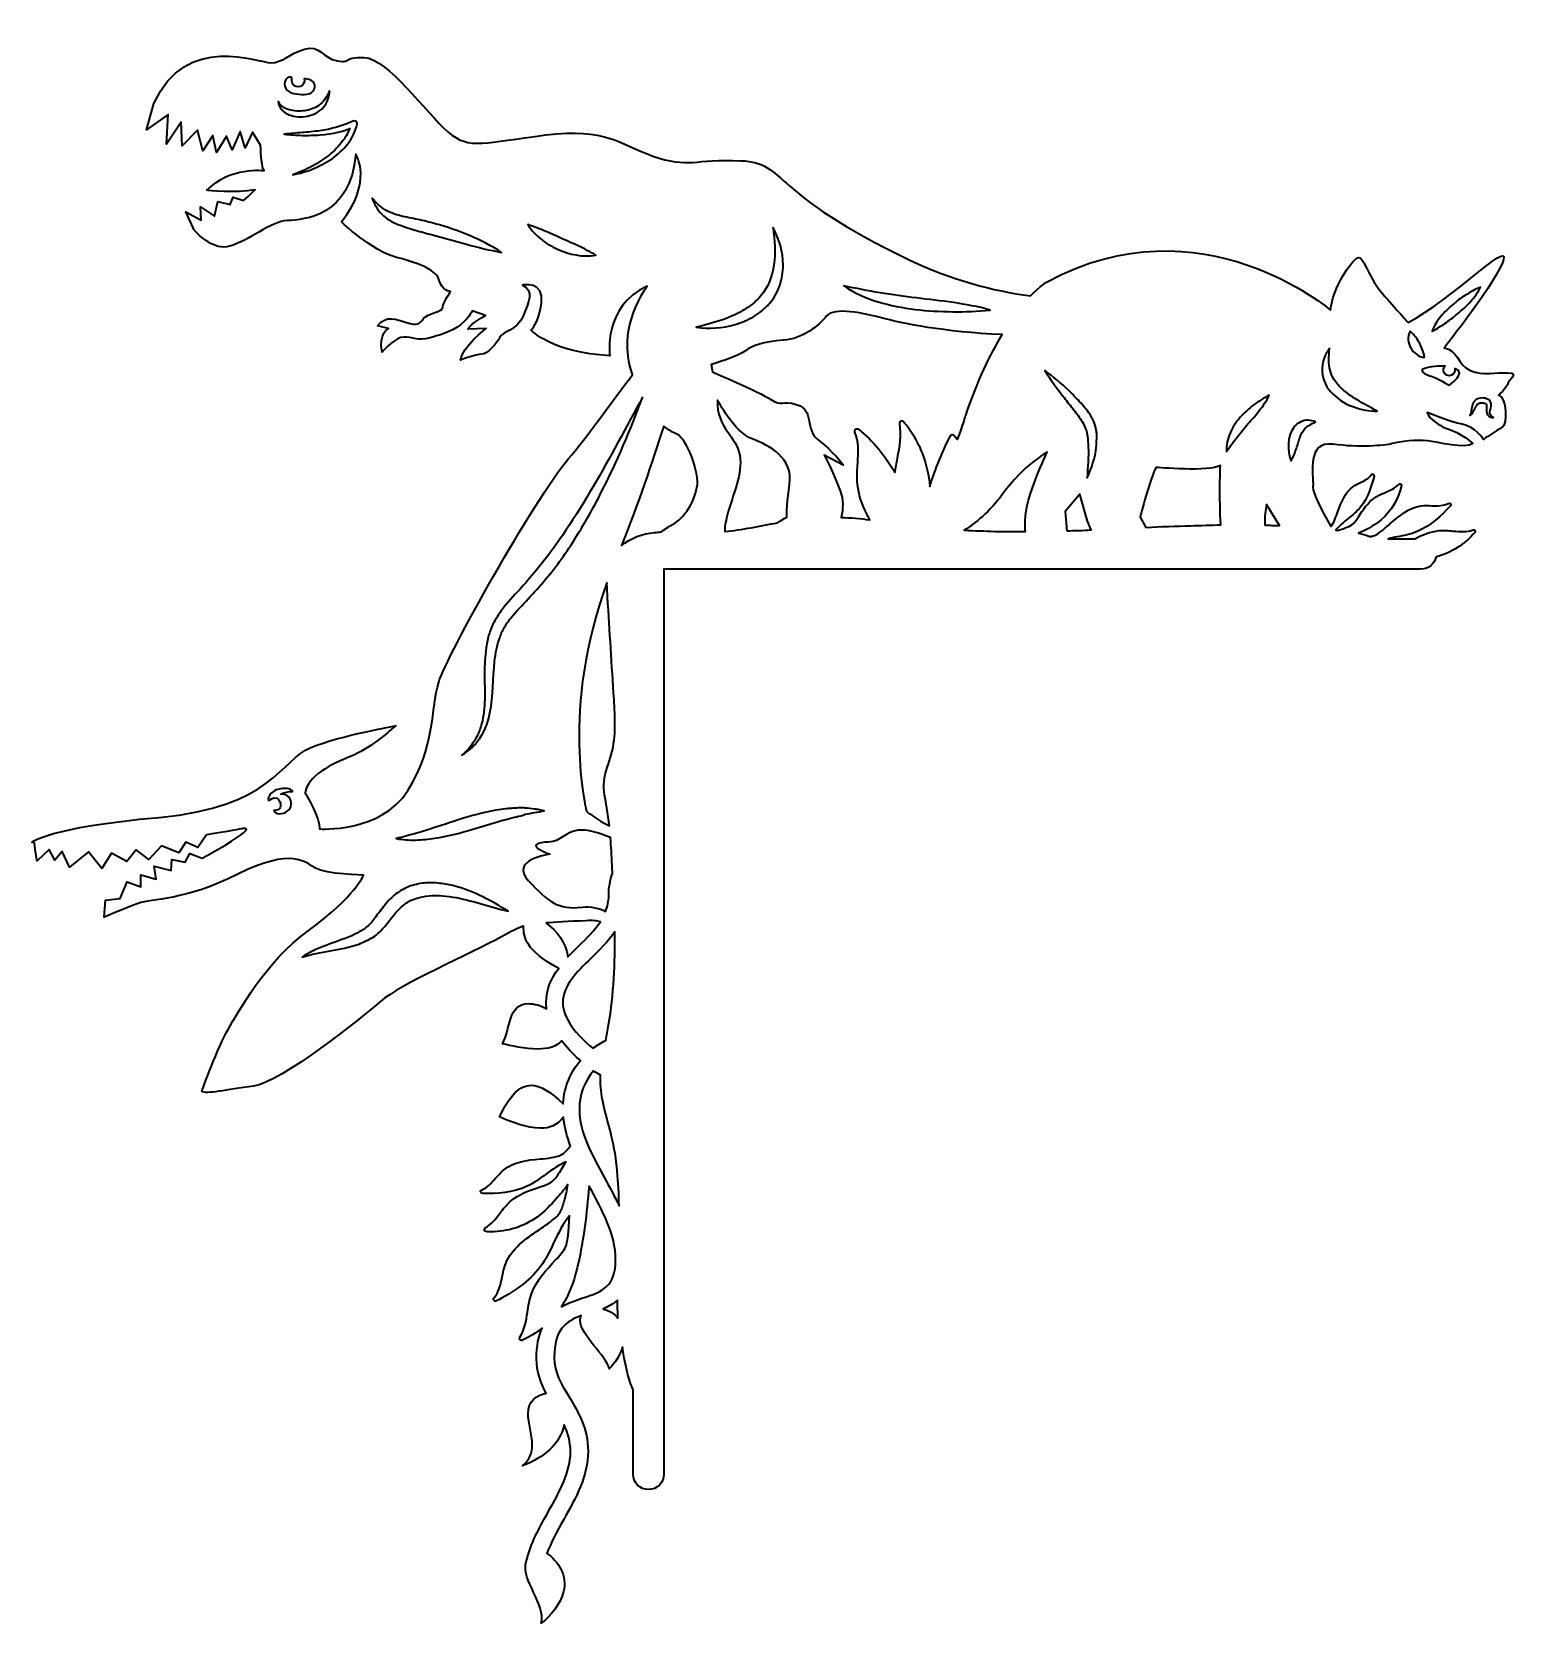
# Model space of a CAD drawing. Header units: millimetres. Extents: x 51 to 310, y 49 to 326.
import ezdxf

# ---------------------------------------------------------------- set-up
doc = ezdxf.new("R2010")
doc.units = ezdxf.units.MM
doc.header["$MEASUREMENT"] = 0
doc.layers.add('Layer 1', color=7, linetype='Continuous', lineweight=0)

msp = doc.modelspace()

# ---------------------------------------------------------------- linework, layer by layer
at = {"layer": 'Layer 1', "color": 18, "lineweight": 35, "true_color": 0x000000}
for points, knots in [([(307.41, 266.21), (305.29, 266.31), (303.14, 265.57), (300.88, 266.59), (298.63, 267.65), (298.66, 270.19), (296.33, 270.51), (296.33, 270.51), (305.86, 282.61), (306.67, 285.89), (307.48, 289.17), (297.85, 279.01), (290.05, 274.95), (290.05, 274.95), (287.34, 277.92), (285.22, 280.46), (283.1, 283), (282.29, 286.7), (281.27, 286.21), (280.21, 285.71), (276.9, 281.09), (276.58, 277.07), (276.58, 277.07), (254.04, 296.55), (227.22, 282.01), (227.22, 282.01), (226.1, 281.38), (224.33, 279.58), (217.8, 280.46), (210.68, 282.33), (203.34, 285.82), (178.75, 297.46), (182.07, 302.75), (173.95, 303.11), (165.84, 303.46), (164.82, 301.73), (158.64, 303.92), (152.47, 306.11), (150.64, 308.86), (139.98, 307.59), (129.36, 306.32), (126.72, 304.84), (122.94, 308.15), (119.17, 311.47), (112.43, 320.96), (108.41, 321.06), (104.39, 321.17), (106.36, 320.04), (103.72, 320.5), (101.07, 320.96), (100.75, 323.36), (98, 322.54), (95.25, 321.73), (94.23, 320.15), (92.15, 320.15), (90.1, 320.15), (77.4, 325.54), (71.79, 313.06), (71.79, 313.06), (70.48, 308.47), (70.48, 308.47), (70.48, 308.47), (74.26, 311.15), (74.26, 311.15), (74.26, 311.15), (73.98, 305.96), (73.98, 305.96), (73.98, 305.96), (76.55, 309.84), (76.55, 309.84), (76.55, 309.84), (76.73, 305.72), (76.73, 305.72), (76.73, 305.72), (79.41, 308.4), (79.41, 308.4), (79.41, 308.4), (80.33, 304.8), (80.33, 304.8), (80.33, 304.8), (82.06, 307.48), (82.06, 307.48), (82.06, 307.48), (82.69, 304.52), (82.69, 304.52), (82.69, 304.52), (84.45, 307.41), (84.45, 307.41), (84.45, 307.41), (85.41, 305.01), (85.41, 305.01), (85.41, 305.01), (86.82, 308.22), (86.82, 308.22), (86.82, 308.22), (87.67, 305.33), (87.67, 305.33), (87.67, 305.33), (88.94, 308.08), (88.94, 308.08), (88.94, 308.08), (90.35, 305.82), (90.35, 305.82), (90.42, 304.02), (90.56, 301.94), (90.98, 301.38), (90.98, 301.38), (85.02, 302.19), (81.03, 297.96), (81.03, 297.96), (86.08, 297.39), (89.39, 298.06), (89.39, 298.06), (88.62, 297.22), (87.38, 296.16), (87.38, 296.16), (85.58, 296.76), (85.58, 296.76), (85.58, 296.76), (85.09, 295.49), (85.09, 295.49), (85.09, 295.49), (82.9, 295.98), (82.9, 295.98), (82.9, 295.98), (82.34, 293.48), (82.34, 293.48), (82.34, 293.48), (79.9, 295.06), (79.9, 295.06), (79.9, 295.06), (80.01, 292.74), (80.01, 292.74), (80.01, 292.74), (77.33, 294.22), (77.33, 294.22), (77.33, 294.22), (78.7, 291.32), (78.7, 291.32), (78.67, 291.32), (78.63, 291.29), (78.6, 291.29), (78.6, 291.29), (78.7, 291.15), (78.88, 290.97), (78.88, 290.97), (78.88, 290.97), (78.88, 290.97), (78.88, 290.97), (78.88, 290.97), (78.88, 290.97), (79.73, 290.02), (82.27, 287.48), (84.98, 288.22), (88.3, 289.14), (92.18, 292.56), (95.04, 292.7), (97.9, 292.81), (106.01, 293.37), (106.93, 304.24), (106.93, 304.24), (110.03, 299.44), (104.42, 292.45), (104.42, 292.45), (109.68, 287.41), (114.02, 286.28), (118.36, 285.15), (121, 283.99), (121.46, 282.26), (121.92, 280.53), (123.4, 280.32), (123.4, 280.32), (123.4, 280.32), (121.92, 278.02), (122.03, 277.46), (122.13, 276.9), (119.38, 276.54), (118.71, 275.63), (118.04, 274.71), (117.58, 274.36), (115.75, 274.95), (113.91, 275.52), (112.32, 276.33), (110.7, 274.39), (110.7, 274.39), (112.64, 273.93), (112.64, 273.93), (112.64, 273.93), (110.81, 273.01), (111.51, 269.8), (111.51, 269.8), (113.24, 271.85), (114.72, 272.31), (116.2, 272.77), (117.58, 271.74), (119.06, 272.1), (120.54, 272.45), (122.73, 273.01), (124.57, 274.14), (126.4, 275.27), (127.21, 277), (127.21, 277), (127.21, 277), (129.5, 276.19), (129.5, 276.19), (129.5, 276.19), (127, 274.81), (126.4, 273.79), (126.4, 273.79), (129.61, 273.9), (129.61, 273.9), (129.61, 273.9), (125.48, 270.79), (125.13, 268.39), (125.13, 268.39), (127.78, 269.42), (128.8, 269.42), (129.82, 269.42), (131.44, 271.25), (132.01, 272.38), (132.57, 273.51), (134.97, 273.51), (136.03, 276.05), (137.05, 278.55), (138.08, 280.39), (135.93, 281.45), (135.93, 281.45), (139.81, 282.26), (139.24, 278.34), (138.68, 274.46), (137.41, 273.65), (137.41, 273.65), (137.41, 273.65), (141.08, 269.63), (151.13, 269.17), (151.13, 269.17), (149.86, 277.74), (157.66, 281.27), (157.66, 281.27), (152.15, 274.07), (155.01, 266.07), (155.05, 265.99), (155.08, 265.92), (155.08, 265.85), (150.95, 260.42), (146.86, 254.6), (143.97, 251.25), (137.97, 244.19), (122.7, 216.78), (121.36, 212.34), (120.02, 207.86), (120.72, 200.91), (115.99, 193.46), (111.27, 186.02), (100.61, 186.8), (100.61, 186.8), (100.86, 188.56), (98.11, 193.04), (98.11, 193.04), (98.5, 195.97), (102.59, 198.08), (106.12, 199.46), (109.08, 200.59), (112.57, 203.62), (113.66, 204.58), (113.74, 204.65), (113.84, 204.72), (113.88, 204.75), (113.81, 204.75), (104.32, 203.09), (99.13, 200.98), (93.91, 198.83), (92.36, 190.57), (72.74, 188.81), (53.16, 187.04), (50.55, 184.47), (50.55, 184.47), (50.55, 184.47), (51.01, 184.4), (51.01, 184.4), (50.94, 184.26), (51.47, 181.26), (51.47, 181.26), (51.47, 181.26), (53.59, 183.2), (53.59, 183.2), (53.59, 183.2), (54.57, 181.36), (54.57, 181.36), (54.57, 181.36), (55.81, 182.88), (55.81, 182.88), (55.81, 182.88), (57.08, 180.16), (57.08, 180.16), (57.08, 180.16), (60.4, 182.81), (60.4, 182.81), (60.4, 182.81), (62.76, 179.92), (62.76, 179.92), (62.76, 179.92), (64.42, 182.6), (64.42, 182.6), (64.42, 182.6), (67.1, 181.12), (67.1, 181.12), (67.1, 181.12), (68.69, 183.13), (68.69, 183.13), (68.69, 183.13), (70.91, 181.5), (70.91, 181.5), (70.91, 181.5), (73.13, 183.83), (73.13, 183.83), (73.13, 183.83), (76.13, 182.63), (76.13, 182.63), (76.13, 182.63), (77.36, 184.5), (77.36, 184.5), (77.36, 184.5), (79.45, 183.55), (79.45, 183.55), (79.45, 183.55), (80.93, 185.77), (80.93, 185.77), (84.67, 186.34), (87.1, 186.83), (87.1, 186.83), (87.1, 186.83), (91.12, 187.78), (80.93, 182.1), (80.68, 181.96), (80.47, 181.82), (80.22, 181.72), (80.22, 181.72), (78.07, 182.49), (78.07, 182.49), (78.07, 182.49), (77.26, 181.01), (77.26, 181.01), (77.26, 181.01), (74.93, 181.5), (74.93, 181.5), (74.93, 181.5), (74.82, 179.56), (74.82, 179.56), (74.82, 179.56), (71.83, 180.34), (71.83, 180.34), (71.83, 180.34), (72.21, 178.05), (72.21, 178.05), (72.21, 178.05), (69.53, 178.79), (69.53, 178.79), (69.53, 178.79), (69.53, 176.71), (69.53, 176.71), (69.53, 176.71), (67.17, 177.59), (67.17, 177.59), (67.17, 177.59), (65.93, 174.7), (65.93, 174.7), (65.93, 174.7), (63.36, 174.41), (63.36, 174.41), (63.36, 174.41), (63.15, 171.41), (63.15, 171.41), (63.15, 171.41), (66.6, 172.93), (69.04, 173.81), (71.47, 174.7), (77.08, 174.24), (86.43, 178.93), (95.78, 183.62), (98.18, 180.97), (99.94, 179.95), (101.71, 178.93), (108.27, 178.75), (108.27, 178.75), (108.27, 178.75), (106.75, 174.98), (98.85, 169.23), (90.95, 163.48), (86.5, 154.87), (84.7, 151.91), (82.94, 148.91), (80.15, 141.15), (80.15, 141.15), (80.82, 140.51), (84.35, 141.43), (89.11, 142.03), (93.87, 142.63), (107.95, 153.88), (111.27, 156.81), (114.55, 159.7), (127, 165.1), (132.29, 168.03), (133.98, 168.98), (135.18, 169.54), (136.1, 169.86), (136.17, 167.85), (136.45, 165.66), (142.24, 162.52), (140.93, 160.8), (140.05, 158.86), (140.05, 156.56), (140.05, 156.21), (140.09, 155.86), (140.12, 155.5), (139.1, 156.07), (137.94, 156.39), (136.95, 156.39), (133.39, 156.39), (133.88, 151.91), (132.47, 149.4), (133.88, 149.05), (136.35, 148.48), (138.57, 148.48), (140.33, 148.48), (141.96, 148.84), (142.73, 149.93), (143.58, 148.84), (144.6, 147.74), (145.8, 146.68), (145.87, 146.61), (145.98, 146.54), (146.05, 146.51), (144.39, 144.57), (143.19, 142.03), (143.02, 138.96), (140.83, 141.04), (139.03, 142.17), (137.44, 142.17), (135.47, 142.17), (133.74, 140.44), (131.94, 136.67), (133.91, 135.82), (136.67, 134.69), (139.06, 134.69), (140.65, 134.69), (142.06, 135.18), (143.05, 136.63), (143.23, 134.9), (143.69, 133.24), (144.29, 131.59), (144.18, 131.44), (144.07, 131.34), (143.97, 131.2), (143.58, 130.81), (143.19, 130.35), (142.73, 130.1), (142.2, 129.82), (141.57, 129.68), (140.97, 129.58), (140.33, 129.47), (139.66, 129.4), (138.99, 129.36), (136.74, 129.15), (134.41, 128.9), (132.64, 127.42), (132.15, 127), (131.69, 126.47), (131.23, 125.98), (130.49, 125.13), (129.82, 124.32), (128.9, 124), (128.73, 123.93), (128.62, 123.79), (128.66, 123.61), (128.69, 123.44), (128.83, 123.33), (129.01, 123.33), (131.44, 123.3), (134.3, 123.4), (136.74, 124.6), (137.9, 125.13), (138.96, 125.91), (139.95, 126.65), (141.15, 127.49), (142.24, 128.31), (143.51, 128.83), (143.51, 128.83), (142.42, 127.07), (142.42, 127.07), (142.03, 126.51), (141.68, 125.91), (141.15, 125.48), (140.55, 124.99), (139.77, 124.74), (139.03, 124.5), (137.27, 123.93), (135.29, 123.26), (133.77, 121.92), (133.14, 121.32), (132.57, 120.61), (132.04, 119.94), (131.27, 118.92), (130.53, 117.93), (129.47, 117.37), (129.33, 117.3), (129.26, 117.12), (129.29, 116.98), (129.33, 116.8), (129.47, 116.7), (129.61, 116.7), (129.89, 116.66), (130.17, 116.66), (130.46, 116.66), (133.28, 116.66), (136.17, 117.58), (138.47, 119.24), (139.81, 120.19), (140.93, 121.43), (141.78, 122.38), (142.49, 123.15), (143.16, 124), (143.86, 124.88), (143.69, 123.93), (143.47, 123.01), (143.23, 122.06), (143.05, 121.39), (142.84, 120.69), (142.49, 120.09), (142.1, 119.42), (141.43, 118.89), (140.83, 118.43), (140.19, 117.93), (139.49, 117.48), (138.82, 117.02), (136.49, 115.43), (134.09, 113.81), (133.03, 111.16), (132.75, 110.38), (132.54, 109.57), (132.4, 108.76), (132.12, 107.42), (131.83, 106.12), (130.99, 105.2), (130.88, 105.06), (130.85, 104.88), (130.95, 104.74), (131.06, 104.6), (131.23, 104.56), (131.41, 104.63), (134.09, 106.05), (137.09, 107.88), (139.06, 110.6), (140.02, 111.87), (140.69, 113.31), (141.36, 114.72), (142.2, 116.45), (142.98, 118.07), (144.14, 119.45), (144.14, 119.45), (143.93, 116.63), (143.93, 116.63), (143.86, 115.78), (143.79, 114.9), (143.47, 114.12), (143.09, 113.21), (142.38, 112.47), (141.71, 111.76), (140.12, 110.1), (138.36, 108.2), (137.51, 105.87), (137.16, 104.85), (136.98, 103.75), (136.81, 102.69), (136.56, 101.07), (136.31, 99.55), (135.47, 98.32), (135.4, 98.18), (135.4, 98), (135.5, 97.9), (135.57, 97.83), (135.68, 97.75), (135.78, 97.75), (135.85, 97.75), (135.89, 97.75), (135.96, 97.79), (137.16, 98.35), (138.29, 99.1), (139.35, 99.91), (138.71, 98.53), (138.39, 96.8), (138.39, 94.58), (138.39, 92.25), (139.14, 90.31), (140.05, 88.55), (138.32, 88.27), (136.91, 87.1), (136.91, 85.05), (136.91, 83.4), (137.65, 81.39), (137.65, 79.55), (137.65, 78.25), (137.27, 77.01), (135.96, 75.95), (139.74, 77.36), (142.45, 79.76), (143.19, 83.04), (143.83, 81.63), (144.29, 80.15), (144.29, 78.35), (144.29, 74.86), (142.42, 71.51), (140.48, 68.02), (139.06, 65.48), (137.58, 62.87), (136.84, 60.11), (136.81, 60.04), (136.81, 59.97), (136.81, 59.94), (136.7, 59.76), (136.63, 59.55), (136.56, 59.3), (135.64, 55.99), (140.09, 51.82), (139.21, 48.54), (140.83, 49.74), (142.52, 51.89), (143.09, 54.05), (143.83, 56.69), (142.06, 59.55), (140.19, 60.68), (140.9, 62.62), (141.99, 64.56), (143.12, 66.6), (145.2, 70.31), (147.36, 74.15), (147.36, 78.46), (147.36, 82.48), (145.59, 85.37), (144.04, 87.95), (142.63, 90.24), (141.46, 92.22), (141.46, 94.76), (141.46, 99.62), (143.44, 101.07), (146.16, 102.09), (146.05, 101.81), (145.98, 101.56), (145.98, 101.28), (145.98, 98.6), (150.6, 95.11), (151.02, 92.82), (152.12, 93.87), (152.89, 95.21), (153.35, 96.56), (153.63, 94.44), (154.09, 92.29), (154.76, 90.24), (154.87, 89.89), (155.05, 89.54), (155.19, 89.18), (155.19, 89.18), (155.19, 74.47), (155.19, 74.47), (155.19, 72.99), (156.39, 71.79), (157.87, 71.79), (159.35, 71.79), (160.55, 72.99), (160.55, 74.47), (160.55, 74.47), (160.55, 77.54), (160.55, 77.54), (160.55, 77.54), (160.55, 232.02), (160.55, 232.02), (160.55, 232.02), (290.09, 232.02), (290.09, 232.02), (290.09, 232.02), (292.31, 232.02), (292.31, 232.02), (293.62, 232.02), (294.68, 232.94), (294.92, 234.14), (297.53, 234.81), (299.97, 236.36), (301.66, 238.41), (301.73, 238.48), (301.73, 238.62), (301.66, 238.72), (301.59, 238.83), (301.48, 238.87), (301.34, 238.83), (300.25, 238.44), (299.12, 238.55), (297.89, 238.65), (297.07, 238.72), (296.23, 238.83), (295.42, 238.72), (293.93, 238.58), (292.52, 237.98), (291.25, 237.31), (291.25, 237.31), (286.6, 237.31), (286.6, 237.31), (287.09, 237.42), (287.62, 237.53), (288.15, 237.63), (289.31, 237.84), (290.48, 238.09), (291.61, 238.55), (293.97, 239.5), (295.87, 241.34), (297.43, 243.03), (297.5, 243.13), (297.53, 243.28), (297.43, 243.38), (297.36, 243.49), (297.22, 243.52), (297.07, 243.45), (296.23, 242.99), (295.2, 243.06), (294.18, 243.06), (293.55, 243.1), (292.91, 243.13), (292.31, 243.03), (290.19, 242.75), (288.54, 241.3), (286.91, 239.89), (286.46, 239.5), (285.96, 239.04), (285.5, 238.69), (285.04, 238.34), (284.55, 237.95), (283.99, 237.81), (283.81, 237.74), (283.6, 237.74), (283.42, 237.7), (283.35, 237.74), (283.25, 237.77), (283.21, 237.77), (282.65, 237.95), (282.05, 238.13), (281.45, 238.27), (281.8, 238.44), (282.15, 238.58), (282.47, 238.76), (283.32, 239.18), (284.41, 239.78), (285.36, 240.59), (287.16, 242.11), (288.47, 244.3), (288.89, 246.56), (288.92, 246.66), (288.85, 246.8), (288.75, 246.84), (288.64, 246.91), (288.5, 246.87), (288.43, 246.77), (287.8, 246.1), (286.95, 245.75), (286.07, 245.36), (285.47, 245.11), (284.83, 244.86), (284.3, 244.48), (283.03, 243.63), (282.19, 242.29), (281.41, 241.12), (281.09, 240.63), (280.78, 240.1), (280.28, 239.75), (279.89, 239.47), (279.36, 239.29), (278.87, 239.11), (278.87, 239.11), (277.78, 238.76), (277.78, 238.76), (277.67, 238.76), (277.6, 238.8), (277.49, 238.8), (278.09, 239.54), (278.84, 240.17), (279.65, 240.84), (280.39, 241.44), (281.13, 242.04), (281.76, 242.82), (283.07, 244.4), (283.7, 246.45), (284.13, 248.21), (284.16, 248.36), (284.09, 248.5), (283.95, 248.53), (283.84, 248.6), (283.67, 248.53), (283.63, 248.43), (283.21, 247.79), (282.5, 247.44), (281.76, 247.09), (281.3, 246.87), (280.85, 246.63), (280.46, 246.34), (279.05, 245.32), (278.45, 243.66), (277.85, 242.04), (277.67, 241.58), (277.49, 241.09), (277.32, 240.63), (277.14, 240.24), (276.93, 239.78), (276.61, 239.43), (275.03, 242.18), (273.47, 245.18), (273.51, 246.31), (273.61, 248.71), (272.41, 254.35), (276.97, 253.75), (281.52, 253.15), (285.96, 253.51), (287.3, 253.86), (288.61, 254.21), (291.64, 254.6), (293.41, 254.35), (295.2, 254.11), (300.14, 252.91), (301.31, 253.86), (301.31, 253.86), (299.86, 255.52), (296.16, 256.75), (296.16, 256.75), (293.51, 258.2), (293.37, 259.29), (293.37, 259.29), (297.32, 257.63), (299.47, 257.25), (301.62, 256.89), (303.18, 254.6), (303.18, 254.6), (303.18, 254.6), (305.47, 256.15), (306.42, 256.65), (307.38, 257.14), (307.27, 261.94), (305.82, 262.29), (305.82, 262.29), (307.02, 263.42), (307.34, 264.12), (307.48, 265.01), (309.56, 266.07), (307.41, 266.21)], [0, 0, 0, 0, 1, 1, 1, 2, 2, 2, 3, 3, 3, 4, 4, 4, 5, 5, 5, 6, 6, 6, 7, 7, 7, 8, 8, 8, 9, 9, 9, 10, 10, 10, 11, 11, 11, 12, 12, 12, 13, 13, 13, 14, 14, 14, 15, 15, 15, 16, 16, 16, 17, 17, 17, 18, 18, 18, 19, 19, 19, 20, 20, 20, 21, 21, 21, 22, 22, 22, 23, 23, 23, 24, 24, 24, 25, 25, 25, 26, 26, 26, 27, 27, 27, 28, 28, 28, 29, 29, 29, 30, 30, 30, 31, 31, 31, 32, 32, 32, 33, 33, 33, 34, 34, 34, 35, 35, 35, 36, 36, 36, 37, 37, 37, 38, 38, 38, 39, 39, 39, 40, 40, 40, 41, 41, 41, 42, 42, 42, 43, 43, 43, 44, 44, 44, 45, 45, 45, 46, 46, 46, 47, 47, 47, 48, 48, 48, 49, 49, 49, 50, 50, 50, 51, 51, 51, 52, 52, 52, 53, 53, 53, 54, 54, 54, 55, 55, 55, 56, 56, 56, 57, 57, 57, 58, 58, 58, 59, 59, 59, 60, 60, 60, 61, 61, 61, 62, 62, 62, 63, 63, 63, 64, 64, 64, 65, 65, 65, 66, 66, 66, 67, 67, 67, 68, 68, 68, 69, 69, 69, 70, 70, 70, 71, 71, 71, 72, 72, 72, 73, 73, 73, 74, 74, 74, 75, 75, 75, 76, 76, 76, 77, 77, 77, 78, 78, 78, 79, 79, 79, 80, 80, 80, 81, 81, 81, 82, 82, 82, 83, 83, 83, 84, 84, 84, 85, 85, 85, 86, 86, 86, 87, 87, 87, 88, 88, 88, 89, 89, 89, 90, 90, 90, 91, 91, 91, 92, 92, 92, 93, 93, 93, 94, 94, 94, 95, 95, 95, 96, 96, 96, 97, 97, 97, 98, 98, 98, 99, 99, 99, 100, 100, 100, 101, 101, 101, 102, 102, 102, 103, 103, 103, 104, 104, 104, 105, 105, 105, 106, 106, 106, 107, 107, 107, 108, 108, 108, 109, 109, 109, 110, 110, 110, 111, 111, 111, 112, 112, 112, 113, 113, 113, 114, 114, 114, 115, 115, 115, 116, 116, 116, 117, 117, 117, 118, 118, 118, 119, 119, 119, 120, 120, 120, 121, 121, 121, 122, 122, 122, 123, 123, 123, 124, 124, 124, 125, 125, 125, 126, 126, 126, 127, 127, 127, 128, 128, 128, 129, 129, 129, 130, 130, 130, 131, 131, 131, 132, 132, 132, 133, 133, 133, 134, 134, 134, 135, 135, 135, 136, 136, 136, 137, 137, 137, 138, 138, 138, 139, 139, 139, 140, 140, 140, 141, 141, 141, 142, 142, 142, 143, 143, 143, 144, 144, 144, 145, 145, 145, 146, 146, 146, 147, 147, 147, 148, 148, 148, 149, 149, 149, 150, 150, 150, 151, 151, 151, 152, 152, 152, 153, 153, 153, 154, 154, 154, 155, 155, 155, 156, 156, 156, 157, 157, 157, 158, 158, 158, 159, 159, 159, 160, 160, 160, 161, 161, 161, 162, 162, 162, 163, 163, 163, 164, 164, 164, 165, 165, 165, 166, 166, 166, 167, 167, 167, 168, 168, 168, 169, 169, 169, 170, 170, 170, 171, 171, 171, 172, 172, 172, 173, 173, 173, 174, 174, 174, 175, 175, 175, 176, 176, 176, 177, 177, 177, 178, 178, 178, 179, 179, 179, 180, 180, 180, 181, 181, 181, 182, 182, 182, 183, 183, 183, 184, 184, 184, 185, 185, 185, 186, 186, 186, 187, 187, 187, 188, 188, 188, 189, 189, 189, 190, 190, 190, 191, 191, 191, 192, 192, 192, 193, 193, 193, 194, 194, 194, 195, 195, 195, 196, 196, 196, 197, 197, 197, 198, 198, 198, 199, 199, 199, 200, 200, 200, 201, 201, 201, 202, 202, 202, 203, 203, 203, 204, 204, 204, 205, 205, 205, 206, 206, 206, 207, 207, 207, 208, 208, 208, 209, 209, 209, 210, 210, 210, 211, 211, 211, 212, 212, 212, 213, 213, 213, 214, 214, 214, 215, 215, 215, 216, 216, 216, 217, 217, 217, 218, 218, 218, 219, 219, 219, 220, 220, 220, 221, 221, 221, 222, 222, 222, 223, 223, 223, 224, 224, 224, 225, 225, 225, 226, 226, 226, 227, 227, 227, 228, 228, 228, 229, 229, 229, 230, 230, 230, 231, 231, 231, 232, 232, 232, 233, 233, 233, 234, 234, 234, 235, 235, 235, 236, 236, 236, 237, 237, 237, 238, 238, 238, 239, 239, 239, 240, 240, 240, 241, 241, 241, 242, 242, 242, 243, 243, 243, 244, 244, 244, 245, 245, 245, 246, 246, 246, 247, 247, 247, 248, 248, 248, 249, 249, 249, 250, 250, 250, 251, 251, 251, 252, 252, 252, 253, 253, 253, 254, 254, 254, 255, 255, 255, 256, 256, 256, 257, 257, 257, 258, 258, 258, 259, 259, 259, 260, 260, 260, 261, 261, 261, 262, 262, 262, 263, 263, 263, 264, 264, 264, 265, 265, 265, 266, 266, 266, 267, 267, 267, 268, 268, 268, 269, 269, 269, 270, 270, 270, 271, 271, 271, 272, 272, 272, 273, 273, 273, 274, 274, 274, 275, 275, 275, 276, 276, 276, 277, 277, 277, 278, 278, 278, 279, 279, 279, 280, 280, 280, 281, 281, 281, 282, 282, 282, 283, 283, 283, 283]), ([(95.36, 317.68), (96.17, 317.75), (95.6, 317.04), (95.92, 316.51), (96.17, 316.05), (96.8, 315.84), (97.33, 316.05), (97.86, 316.27), (98.11, 316.87), (97.97, 317.39), (98.71, 317.36), (99.52, 317.11), (99.77, 316.41), (99.98, 315.77), (99.52, 315.07), (98.92, 314.82), (98.32, 314.57), (97.65, 314.61), (97.01, 314.68), (96.45, 314.75), (95.85, 314.85), (95.39, 315.1), (94.93, 315.38), (94.51, 315.91), (94.54, 316.48), (94.47, 316.94), (94.9, 317.61), (95.36, 317.68)], [0, 0, 0, 0, 1, 1, 1, 2, 2, 2, 3, 3, 3, 4, 4, 4, 5, 5, 5, 6, 6, 6, 7, 7, 7, 8, 8, 8, 9, 9, 9, 9]), ([(93.63, 312.67), (93.52, 312.91), (93.45, 313.16), (93.45, 313.41), (93.56, 313.16), (93.7, 312.98), (93.84, 312.81), (94.02, 312.63), (94.19, 312.49), (94.37, 312.38), (94.76, 312.14), (95.21, 312), (95.64, 311.89), (96.52, 311.71), (97.47, 311.71), (98.32, 311.86), (99.2, 312.03), (100.05, 312.38), (100.75, 312.95), (101.11, 313.23), (101.39, 313.58), (101.67, 313.97), (101.95, 314.36), (102.13, 314.82), (102.34, 315.28), (102.34, 314.78), (102.27, 314.25), (102.09, 313.76), (101.92, 313.27), (101.64, 312.81), (101.28, 312.38), (100.58, 311.57), (99.55, 311.08), (98.5, 310.87), (97.44, 310.66), (96.34, 310.73), (95.36, 311.11), (94.86, 311.29), (94.4, 311.61), (94.02, 311.96), (93.91, 312.21), (93.73, 312.42), (93.63, 312.67)], [0, 0, 0, 0, 1, 1, 1, 2, 2, 2, 3, 3, 3, 4, 4, 4, 5, 5, 5, 6, 6, 6, 7, 7, 7, 8, 8, 8, 9, 9, 9, 10, 10, 10, 11, 11, 11, 12, 12, 12, 13, 13, 13, 14, 14, 14, 14]), ([(107.17, 309.49), (107.17, 309.49), (107.17, 309.49), (107.17, 309.49), (106.89, 308.19), (106.29, 307.06), (105.52, 306.03), (104.74, 305.01), (103.79, 304.17), (102.8, 303.46), (102.8, 303.46), (102.02, 302.97), (102.02, 302.97), (102.02, 302.97), (101.21, 302.51), (101.21, 302.51), (101.21, 302.51), (100.37, 302.08), (100.37, 302.08), (100.37, 302.08), (99.52, 301.7), (99.52, 301.7), (98.39, 301.24), (97.19, 300.88), (95.99, 300.67), (97.15, 301.1), (98.25, 301.59), (99.31, 302.15), (99.31, 302.15), (100.08, 302.58), (100.08, 302.58), (100.08, 302.58), (100.82, 303.07), (100.82, 303.07), (100.82, 303.07), (101.56, 303.57), (101.56, 303.57), (101.56, 303.57), (102.27, 304.09), (102.27, 304.09), (103.19, 304.84), (104.03, 305.68), (104.7, 306.6), (105.2, 307.23), (105.55, 307.97), (105.87, 308.72), (105.23, 308.43), (104.56, 308.22), (103.86, 308.08), (103.86, 308.08), (103.08, 307.9), (103.08, 307.9), (103.08, 307.9), (102.31, 307.76), (102.31, 307.76), (102.31, 307.76), (101.53, 307.66), (101.53, 307.66), (101.53, 307.66), (100.75, 307.59), (100.75, 307.59), (99.69, 307.52), (98.64, 307.52), (97.61, 307.52), (96.56, 307.55), (95.53, 307.62), (94.47, 307.73), (95.53, 307.83), (96.56, 307.9), (97.58, 308.01), (98.6, 308.08), (99.62, 308.19), (100.65, 308.33), (100.65, 308.33), (101.39, 308.43), (101.39, 308.43), (101.39, 308.43), (102.13, 308.57), (102.13, 308.57), (102.13, 308.57), (102.87, 308.75), (102.87, 308.75), (102.87, 308.75), (103.61, 308.93), (103.61, 308.93), (104.56, 309.21), (105.52, 309.56), (106.43, 309.99), (106.68, 310.09), (106.96, 310.02), (107.1, 309.77), (107.17, 309.7), (107.21, 309.56), (107.17, 309.49)], [0, 0, 0, 0, 1, 1, 1, 2, 2, 2, 3, 3, 3, 4, 4, 4, 5, 5, 5, 6, 6, 6, 7, 7, 7, 8, 8, 8, 9, 9, 9, 10, 10, 10, 11, 11, 11, 12, 12, 12, 13, 13, 13, 14, 14, 14, 15, 15, 15, 16, 16, 16, 17, 17, 17, 18, 18, 18, 19, 19, 19, 20, 20, 20, 21, 21, 21, 22, 22, 22, 23, 23, 23, 24, 24, 24, 25, 25, 25, 26, 26, 26, 27, 27, 27, 28, 28, 28, 29, 29, 29, 30, 30, 30, 31, 31, 31, 31]), ([(126.22, 288.57), (126.22, 288.57), (120.26, 290.19), (120.26, 290.19), (119.27, 290.48), (118.29, 290.72), (117.26, 291.04), (116.28, 291.32), (115.25, 291.64), (114.26, 292.03), (113.28, 292.42), (112.22, 292.98), (111.44, 293.79), (110.67, 294.6), (110.14, 295.59), (109.78, 296.58), (109.96, 296.4), (110.14, 296.19), (110.31, 296.02), (110.49, 295.84), (110.67, 295.63), (110.84, 295.49), (111.23, 295.13), (111.58, 294.85), (112.04, 294.57), (112.85, 294.08), (113.77, 293.76), (114.72, 293.51), (115.68, 293.26), (116.7, 293.09), (117.72, 292.88), (118.74, 292.66), (119.77, 292.42), (120.76, 292.14), (122.77, 291.61), (124.78, 290.9), (126.72, 290.09), (128.66, 289.24), (130.53, 288.33), (132.29, 287.16), (130.21, 287.51), (128.2, 288.04), (126.22, 288.57)], [0, 0, 0, 0, 1, 1, 1, 2, 2, 2, 3, 3, 3, 4, 4, 4, 5, 5, 5, 6, 6, 6, 7, 7, 7, 8, 8, 8, 9, 9, 9, 10, 10, 10, 11, 11, 11, 12, 12, 12, 13, 13, 13, 14, 14, 14, 14]), ([(145.31, 286.7), (144.22, 286.88), (143.09, 287.23), (142.06, 287.69), (141.04, 288.15), (140.05, 288.75), (139.17, 289.45), (138.29, 290.16), (137.48, 290.97), (136.88, 291.99), (137.97, 291.64), (138.99, 291.22), (139.98, 290.79), (140.97, 290.41), (141.96, 289.95), (142.87, 289.52), (143.83, 289.1), (144.82, 288.68), (145.77, 288.22), (146.72, 287.76), (147.71, 287.27), (148.7, 286.67), (147.57, 286.46), (146.44, 286.49), (145.31, 286.7)], [0, 0, 0, 0, 1, 1, 1, 2, 2, 2, 3, 3, 3, 4, 4, 4, 5, 5, 5, 6, 6, 6, 7, 7, 7, 8, 8, 8, 8]), ([(172.44, 276.08), (173.39, 276.51), (174.31, 277), (175.15, 277.57), (176, 278.17), (176.78, 278.8), (177.38, 279.54), (178.68, 281.06), (179.42, 282.93), (179.7, 285.01), (179.99, 287.09), (179.81, 289.24), (179.56, 291.47), (180.62, 289.49), (181.29, 287.27), (181.29, 284.9), (181.29, 283.7), (181.12, 282.54), (180.73, 281.41), (180.34, 280.28), (179.7, 279.19), (178.93, 278.27), (178.54, 277.81), (178.08, 277.39), (177.62, 277), (177.16, 276.61), (176.67, 276.26), (176.18, 275.98), (175.15, 275.38), (174.06, 274.92), (172.93, 274.6), (170.71, 273.97), (168.42, 273.83), (166.19, 274.11), (168.38, 274.67), (170.5, 275.24), (172.44, 276.08)], [0, 0, 0, 0, 1, 1, 1, 2, 2, 2, 3, 3, 3, 4, 4, 4, 5, 5, 5, 6, 6, 6, 7, 7, 7, 8, 8, 8, 9, 9, 9, 10, 10, 10, 11, 11, 11, 12, 12, 12, 12]), ([(198.16, 280.11), (200.27, 279.75), (202.39, 279.47), (204.51, 279.22), (206.62, 278.94), (208.77, 278.73), (210.93, 278.41), (213.08, 278.09), (215.23, 277.74), (217.35, 277.11), (215.12, 276.86), (212.97, 276.82), (210.82, 276.82), (208.63, 276.86), (206.45, 276.97), (204.29, 277.21), (202.11, 277.49), (199.92, 277.92), (197.84, 278.55), (195.72, 279.19), (193.68, 280.07), (191.84, 281.34), (193.96, 280.88), (196.04, 280.46), (198.16, 280.11)], [0, 0, 0, 0, 1, 1, 1, 2, 2, 2, 3, 3, 3, 4, 4, 4, 5, 5, 5, 6, 6, 6, 7, 7, 7, 8, 8, 8, 8]), ([(295.73, 275.98), (296.37, 276.72), (297.04, 277.39), (297.78, 278.02), (298.52, 278.66), (299.3, 279.22), (300.07, 279.72), (300.88, 280.21), (301.73, 280.71), (302.65, 281.09), (302.22, 280.14), (301.62, 279.36), (300.99, 278.66), (300.35, 277.92), (299.65, 277.28), (298.94, 276.68), (298.2, 276.05), (297.46, 275.48), (296.72, 274.95), (295.95, 274.43), (295.17, 273.9), (294.25, 273.44), (294.57, 274.39), (295.13, 275.2), (295.73, 275.98)], [0, 0, 0, 0, 1, 1, 1, 2, 2, 2, 3, 3, 3, 4, 4, 4, 5, 5, 5, 6, 6, 6, 7, 7, 7, 8, 8, 8, 8]), ([(211.07, 255.27), (211, 255.38), (210.86, 255.45), (210.71, 255.45), (210.57, 255.45), (210.43, 255.34), (210.4, 255.23), (208.99, 252.41), (207.79, 249.45), (206.83, 246.42), (206.66, 248.36), (206.2, 250.26), (205.53, 252.06), (205.14, 253.08), (204.68, 254.07), (204.12, 255.02), (203.83, 255.52), (203.55, 255.98), (203.24, 256.43), (203.06, 256.65), (202.92, 256.89), (202.74, 257.1), (202.67, 257.17), (202.64, 257.25), (202.56, 257.32), (202.49, 257.39), (202.39, 257.49), (202.35, 257.56), (202.28, 257.77), (202.07, 257.88), (201.89, 257.85), (201.68, 257.77), (201.54, 257.56), (201.58, 257.35), (201.58, 257.35), (201.58, 257.35), (201.58, 257.35), (201.97, 255.38), (201.58, 253.4), (201.19, 251.32), (201.01, 250.47), (200.87, 249.66), (200.73, 248.81), (199.14, 251.71), (196.96, 254.32), (194.42, 256.36), (194.27, 256.47), (194.06, 256.47), (193.92, 256.36), (193.78, 256.26), (193.75, 256.08), (193.78, 255.87), (194.49, 254.21), (194.38, 252.38), (194.27, 250.44), (194.2, 249.41), (194.17, 248.36), (194.2, 247.3), (194.31, 245.67), (194.73, 244.02), (195.51, 242.32), (195.76, 241.76), (196.04, 241.19), (196.39, 240.59), (194.73, 240.81), (193.04, 240.98), (191.38, 241.02), (191.77, 242.46), (191.81, 244.09), (191.21, 245.67), (189.27, 250.72), (188.45, 251.85), (188.45, 251.85), (188.45, 251.85), (191.77, 250.12), (191.77, 250.12), (191.77, 250.12), (189.83, 252.77), (187.43, 254.46), (185.03, 256.19), (186.76, 259.72), (183.76, 260.63), (180.8, 261.55), (181.36, 260.17), (179.18, 261.55), (176.99, 262.93), (169.02, 266.35), (169.02, 266.35), (169.02, 266.35), (168.8, 267.62), (168.8, 267.62), (168.8, 267.62), (173.6, 269.1), (174.77, 270.02), (175.89, 270.93), (177.87, 271.6), (181.29, 271.85), (184.71, 272.06), (187.61, 274.5), (188.84, 276.08), (190.08, 277.67), (195.26, 276.65), (199.35, 275.52), (201.68, 274.88), (209.41, 273.26), (219.43, 272.84), (217.35, 269.42), (215.12, 264.83), (213.08, 258.76), (213.08, 258.76), (212.65, 257.07), (211.63, 254.56), (211.35, 254.88), (211.17, 255.09), (211.07, 255.27)], [0, 0, 0, 0, 1, 1, 1, 2, 2, 2, 3, 3, 3, 4, 4, 4, 5, 5, 5, 6, 6, 6, 7, 7, 7, 8, 8, 8, 9, 9, 9, 10, 10, 10, 11, 11, 11, 12, 12, 12, 13, 13, 13, 14, 14, 14, 15, 15, 15, 16, 16, 16, 17, 17, 17, 18, 18, 18, 19, 19, 19, 20, 20, 20, 21, 21, 21, 22, 22, 22, 23, 23, 23, 24, 24, 24, 25, 25, 25, 26, 26, 26, 27, 27, 27, 28, 28, 28, 29, 29, 29, 30, 30, 30, 31, 31, 31, 32, 32, 32, 33, 33, 33, 34, 34, 34, 35, 35, 35, 36, 36, 36, 37, 37, 37, 38, 38, 38, 38]), ([(291.5, 269.42), (291.11, 269.7), (290.76, 270.09), (290.51, 270.51), (290.27, 270.93), (290.12, 271.43), (290.09, 271.92), (290.05, 272.41), (290.16, 272.94), (290.44, 273.44), (290.87, 273.05), (291.15, 272.7), (291.39, 272.38), (291.64, 272.06), (291.85, 271.71), (292.03, 271.39), (292.21, 271.04), (292.38, 270.69), (292.52, 270.3), (292.7, 269.91), (292.81, 269.49), (292.91, 268.92), (292.42, 268.89), (291.89, 269.1), (291.5, 269.42)], [0, 0, 0, 0, 1, 1, 1, 2, 2, 2, 3, 3, 3, 4, 4, 4, 5, 5, 5, 6, 6, 6, 7, 7, 7, 8, 8, 8, 8]), ([(280.6, 260.24), (279.29, 260.7), (278.06, 261.44), (277, 262.47), (275.91, 263.45), (275.2, 264.94), (275.1, 266.42), (275.03, 267.93), (275.52, 269.31), (276.4, 270.4), (276.22, 269.06), (276.19, 267.76), (276.47, 266.63), (276.47, 266.63), (276.61, 266.24), (276.61, 266.24), (276.65, 266.17), (276.65, 266.1), (276.68, 266.03), (276.68, 266.03), (276.75, 265.85), (276.75, 265.85), (276.75, 265.85), (276.93, 265.47), (276.93, 265.47), (276.93, 265.47), (277.14, 265.08), (277.14, 265.08), (277.14, 265.08), (277.25, 264.9), (277.25, 264.9), (277.25, 264.9), (277.39, 264.72), (277.39, 264.72), (277.39, 264.72), (277.64, 264.37), (277.64, 264.37), (277.74, 264.27), (277.81, 264.16), (277.92, 264.05), (277.92, 264.05), (278.06, 263.88), (278.06, 263.88), (278.06, 263.88), (278.24, 263.7), (278.24, 263.7), (279.08, 262.85), (280.11, 262.18), (281.2, 261.48), (282.29, 260.81), (283.46, 260.21), (284.66, 259.5), (283.28, 259.5), (281.9, 259.79), (280.6, 260.24)], [0, 0, 0, 0, 1, 1, 1, 2, 2, 2, 3, 3, 3, 4, 4, 4, 5, 5, 5, 6, 6, 6, 7, 7, 7, 8, 8, 8, 9, 9, 9, 10, 10, 10, 11, 11, 11, 12, 12, 12, 13, 13, 13, 14, 14, 14, 15, 15, 15, 16, 16, 16, 17, 17, 17, 18, 18, 18, 18]), ([(235.8, 253.22), (235.59, 251.35), (234.99, 249.59), (234.21, 247.93), (234.28, 249.77), (234.49, 251.57), (234.39, 253.26), (234.39, 253.68), (234.32, 254.11), (234.32, 254.56), (234.32, 254.56), (234.24, 255.2), (234.24, 255.2), (234.21, 255.38), (234.17, 255.59), (234.14, 255.8), (233.96, 256.54), (233.64, 257.25), (233.19, 257.95), (232.73, 258.66), (232.2, 259.33), (231.63, 260.03), (231.1, 260.74), (230.5, 261.41), (229.98, 262.15), (228.88, 263.56), (227.79, 265.04), (226.84, 266.59), (228.32, 265.5), (229.69, 264.34), (231, 263.1), (231.63, 262.47), (232.3, 261.83), (232.9, 261.16), (233.54, 260.49), (234.1, 259.79), (234.67, 258.97), (234.74, 258.87), (234.81, 258.76), (234.84, 258.69), (234.84, 258.69), (235.02, 258.37), (235.02, 258.37), (235.09, 258.27), (235.16, 258.16), (235.2, 258.06), (235.2, 258.06), (235.37, 257.7), (235.37, 257.7), (235.55, 257.25), (235.69, 256.75), (235.8, 256.22), (235.87, 255.98), (235.87, 255.73), (235.87, 255.48), (235.9, 255.23), (235.9, 254.99), (235.9, 254.74), (235.83, 254.18), (235.83, 253.72), (235.8, 253.22)], [0, 0, 0, 0, 1, 1, 1, 2, 2, 2, 3, 3, 3, 4, 4, 4, 5, 5, 5, 6, 6, 6, 7, 7, 7, 8, 8, 8, 9, 9, 9, 10, 10, 10, 11, 11, 11, 12, 12, 12, 13, 13, 13, 14, 14, 14, 15, 15, 15, 16, 16, 16, 17, 17, 17, 18, 18, 18, 19, 19, 19, 20, 20, 20, 20]), ([(297.18, 264.02), (297.18, 264.02), (295.1, 265.36), (293.69, 265.75), (292.28, 266.1), (292.49, 266.74), (292.49, 266.74), (293.76, 267.34), (295.73, 267.37), (296.51, 267.37), (296.33, 267.19), (296.23, 266.98), (296.23, 266.66), (296.23, 266.1), (296.65, 265.68), (297.22, 265.68), (297.78, 265.68), (298.2, 266.1), (298.2, 266.66), (298.2, 266.77), (298.17, 266.88), (298.17, 266.95), (298.2, 266.95), (298.2, 266.95), (298.24, 266.91), (300.39, 266.14), (297.18, 264.02), (297.18, 264.02)], [0, 0, 0, 0, 1, 1, 1, 2, 2, 2, 3, 3, 3, 4, 4, 4, 5, 5, 5, 6, 6, 6, 7, 7, 7, 8, 8, 8, 9, 9, 9, 9]), ([(149.65, 245.39), (148.31, 242.71), (146.83, 240.1), (145.24, 237.56), (144.46, 236.29), (143.58, 235.02), (142.73, 233.82), (141.85, 232.59), (140.93, 231.39), (139.95, 230.26), (138.99, 229.09), (137.97, 227.97), (136.95, 226.87), (135.93, 225.78), (134.9, 224.72), (134.02, 223.63), (133.6, 223.1), (133.17, 222.53), (132.82, 221.93), (132.5, 221.33), (132.19, 220.73), (131.97, 220.06), (131.52, 218.76), (131.23, 217.38), (131.09, 215.94), (130.77, 213.04), (130.88, 210.04), (130.28, 207.01), (130, 205.49), (129.47, 204.01), (128.62, 202.74), (128.2, 202.11), (127.71, 201.51), (127.18, 200.98), (126.65, 200.48), (126.01, 200.02), (125.38, 199.64), (126.51, 200.59), (127.49, 201.75), (128.09, 203.06), (128.38, 203.69), (128.66, 204.36), (128.83, 205.07), (129.01, 205.78), (129.12, 206.48), (129.22, 207.19), (129.4, 208.6), (129.4, 210.08), (129.36, 211.56), (129.33, 213.04), (129.29, 214.56), (129.4, 216.08), (129.47, 216.82), (129.5, 217.59), (129.61, 218.4), (129.75, 219.18), (129.89, 219.96), (130.14, 220.73), (130.39, 221.47), (130.67, 222.25), (131.09, 222.96), (131.48, 223.66), (131.94, 224.33), (132.4, 224.97), (133.35, 226.24), (134.37, 227.29), (135.4, 228.42), (136.38, 229.52), (137.37, 230.61), (138.29, 231.74), (142.03, 236.22), (145.17, 241.23), (148.2, 246.31), (151.2, 251.42), (153.95, 256.68), (156.81, 261.9), (154.73, 256.22), (152.4, 250.72), (149.65, 245.39)], [0, 0, 0, 0, 1, 1, 1, 2, 2, 2, 3, 3, 3, 4, 4, 4, 5, 5, 5, 6, 6, 6, 7, 7, 7, 8, 8, 8, 9, 9, 9, 10, 10, 10, 11, 11, 11, 12, 12, 12, 13, 13, 13, 14, 14, 14, 15, 15, 15, 16, 16, 16, 17, 17, 17, 18, 18, 18, 19, 19, 19, 20, 20, 20, 21, 21, 21, 22, 22, 22, 23, 23, 23, 24, 24, 24, 25, 25, 25, 26, 26, 26, 26]), ([(182.42, 246.8), (181.75, 242.22), (181.96, 241.09), (181.96, 241.09), (181.96, 241.09), (181.26, 240.7), (180.34, 240.1), (177.27, 239.5), (174.2, 238.87), (171.13, 238.55), (171.13, 239.25), (171.24, 240.17), (171.56, 241.34), (172.58, 245.22), (174.31, 248.53), (173.74, 251.85), (173.18, 255.16), (169.72, 256.54), (169.86, 261.44), (169.86, 261.44), (172.83, 255.83), (175.93, 254.67), (178.96, 253.54), (183.09, 251.35), (182.42, 246.8)], [0, 0, 0, 0, 1, 1, 1, 2, 2, 2, 3, 3, 3, 4, 4, 4, 5, 5, 5, 6, 6, 6, 7, 7, 7, 8, 8, 8, 8]), ([(262.18, 257.28), (261.55, 256.54), (260.88, 255.8), (260.31, 254.99), (259.68, 254.21), (259.12, 253.37), (258.45, 252.48), (258.41, 253.58), (258.66, 254.67), (259.08, 255.69), (259.5, 256.72), (260.14, 257.63), (260.84, 258.45), (261.55, 259.26), (262.36, 259.96), (263.21, 260.6), (264.05, 261.23), (264.94, 261.8), (265.89, 262.29), (265.43, 261.3), (264.8, 260.42), (264.16, 259.61), (263.56, 258.8), (262.85, 258.06), (262.18, 257.28)], [0, 0, 0, 0, 1, 1, 1, 2, 2, 2, 3, 3, 3, 4, 4, 4, 5, 5, 5, 6, 6, 6, 7, 7, 7, 8, 8, 8, 8]), ([(304.34, 258.52), (304.17, 258.59), (303.99, 258.69), (303.88, 258.9), (303.67, 259.29), (303.71, 259.68), (303.71, 260), (303.71, 260.17), (303.74, 260.31), (303.71, 260.46), (303.71, 260.6), (303.67, 260.67), (303.64, 260.74), (303.6, 260.81), (303.57, 260.81), (303.46, 260.88), (303.39, 260.91), (303.25, 260.95), (303.11, 260.95), (302.97, 260.99), (302.82, 260.99), (302.72, 260.95), (302.72, 260.95), (302.61, 260.95), (302.61, 260.95), (302.58, 260.95), (302.54, 260.95), (302.54, 260.91), (302.47, 260.91), (302.44, 260.88), (302.37, 260.84), (302.19, 260.77), (301.98, 260.6), (301.87, 260.35), (301.7, 260.1), (301.59, 259.79), (301.45, 259.5), (301.27, 259.22), (301.1, 258.87), (300.78, 258.73), (300.95, 259.01), (300.99, 259.33), (301.06, 259.64), (301.13, 259.96), (301.13, 260.31), (301.27, 260.67), (301.34, 260.84), (301.41, 261.02), (301.55, 261.2), (301.62, 261.27), (301.7, 261.37), (301.77, 261.44), (301.77, 261.44), (301.91, 261.55), (301.91, 261.55), (301.91, 261.55), (302.05, 261.62), (302.05, 261.62), (302.44, 261.83), (302.89, 261.83), (303.25, 261.8), (303.42, 261.76), (303.64, 261.73), (303.88, 261.62), (304.13, 261.51), (304.31, 261.34), (304.41, 261.13), (304.52, 260.91), (304.55, 260.63), (304.52, 260.42), (304.48, 260.24), (304.45, 260.03), (304.41, 259.89), (304.34, 259.57), (304.24, 259.29), (304.31, 259.04), (304.34, 258.8), (304.59, 258.59), (304.91, 258.41), (304.69, 258.41), (304.52, 258.41), (304.34, 258.52)], [0, 0, 0, 0, 1, 1, 1, 2, 2, 2, 3, 3, 3, 4, 4, 4, 5, 5, 5, 6, 6, 6, 7, 7, 7, 8, 8, 8, 9, 9, 9, 10, 10, 10, 11, 11, 11, 12, 12, 12, 13, 13, 13, 14, 14, 14, 15, 15, 15, 16, 16, 16, 17, 17, 17, 18, 18, 18, 19, 19, 19, 20, 20, 20, 21, 21, 21, 22, 22, 22, 23, 23, 23, 24, 24, 24, 25, 25, 25, 26, 26, 26, 27, 27, 27, 27]), ([(272.1, 256.47), (271.71, 256.08), (271.46, 255.59), (271.25, 254.99), (271.04, 254.39), (270.86, 253.72), (270.62, 253.01), (270.37, 252.31), (270.12, 251.57), (269.66, 250.86), (269.42, 251.64), (269.28, 252.38), (269.24, 253.19), (269.2, 253.96), (269.28, 254.78), (269.59, 255.62), (269.77, 256.01), (269.98, 256.43), (270.26, 256.82), (270.55, 257.17), (270.97, 257.49), (271.39, 257.67), (272.24, 258.06), (273.16, 257.99), (273.93, 257.63), (273.16, 257.25), (272.52, 256.93), (272.1, 256.47)], [0, 0, 0, 0, 1, 1, 1, 2, 2, 2, 3, 3, 3, 4, 4, 4, 5, 5, 5, 6, 6, 6, 7, 7, 7, 8, 8, 8, 9, 9, 9, 9]), ([(166.3, 246.2), (165.73, 243.56), (164.25, 241.05), (162.07, 239.78), (161.36, 239.4), (160.65, 238.9), (160.02, 238.48), (159.67, 238.44), (159.31, 238.41), (158.93, 238.41), (156.85, 238.16), (154.76, 237.45), (153.18, 236.11), (156.03, 243.35), (158.5, 250.58), (160.51, 256.93), (161.43, 256.15), (162.24, 255.73), (162.81, 255.52), (164.47, 254.78), (166.86, 248.85), (166.3, 246.2)], [0, 0, 0, 0, 1, 1, 1, 2, 2, 2, 3, 3, 3, 4, 4, 4, 5, 5, 5, 6, 6, 6, 7, 7, 7, 7]), ([(223.45, 238.55), (219.89, 238.51), (216.36, 238.62), (212.83, 238.8), (214.67, 239.99), (217.31, 242.04), (219.46, 245.04), (223.17, 250.19), (227.26, 252.38), (227.26, 252.38), (227.26, 252.38), (223.41, 244.48), (223.41, 240.49), (223.38, 239.78), (223.41, 239.11), (223.45, 238.55)], [0, 0, 0, 0, 1, 1, 1, 2, 2, 2, 3, 3, 3, 4, 4, 4, 5, 5, 5, 5]), ([(252.24, 239.57), (249.66, 239.5), (247.05, 239.4), (244.44, 239.29), (244.44, 239.29), (243.42, 241.09), (243.42, 241.09), (243.42, 241.09), (245.32, 248.29), (246.2, 249.73), (246.2, 249.73), (255.59, 248.88), (257.39, 250.08), (257.39, 250.08), (257.17, 244.33), (257.46, 239.71), (255.73, 239.68), (253.96, 239.64), (252.24, 239.57)], [0, 0, 0, 0, 1, 1, 1, 2, 2, 2, 3, 3, 3, 4, 4, 4, 5, 5, 5, 6, 6, 6, 6]), ([(230.68, 238.69), (230.68, 238.69), (230.4, 242.04), (230.4, 242.04), (230.4, 242.04), (232.94, 245.04), (232.94, 245.04), (232.94, 245.04), (234.24, 240.35), (234.24, 240.35), (234.24, 240.35), (234.91, 238.83), (234.91, 238.83), (233.47, 238.76), (232.09, 238.72), (230.68, 238.69)], [0, 0, 0, 0, 1, 1, 1, 2, 2, 2, 3, 3, 3, 4, 4, 4, 5, 5, 5, 5]), ([(265.11, 239.68), (265.11, 241.09), (265.18, 242.43), (265.43, 243.24), (265.43, 243.24), (267.69, 239.61), (267.69, 239.61), (266.81, 239.61), (265.92, 239.64), (265.11, 239.68)], [0, 0, 0, 0, 1, 1, 1, 2, 2, 2, 3, 3, 3, 3]), ([(150.64, 190.46), (150.81, 189.41), (150.95, 188.35), (151.09, 187.32), (148.87, 188.38), (147.07, 189.87), (147.07, 189.87), (147.07, 189.87), (142.52, 207.86), (150.64, 229.66), (150.64, 228.81), (150.71, 227.93), (150.74, 227.12), (151.13, 221.19), (151.48, 215.3), (151.87, 209.37), (152.05, 206.2), (152.26, 202.95), (151.45, 199.92), (151.02, 198.3), (150.28, 196.71), (150.14, 195.05), (150, 193.46), (150.35, 191.95), (150.64, 190.46)], [0, 0, 0, 0, 1, 1, 1, 2, 2, 2, 3, 3, 3, 4, 4, 4, 5, 5, 5, 6, 6, 6, 7, 7, 7, 8, 8, 8, 8]), ([(95.21, 192.37), (95.57, 192.05), (95.74, 191.52), (95.71, 191.06), (95.67, 190.61), (95.39, 190.15), (95, 189.87), (94.61, 189.58), (94.12, 189.44), (93.63, 189.44), (93.24, 189.44), (92.75, 189.62), (92.67, 190.01), (93.03, 190.01), (93.45, 190.04), (93.63, 190.32), (93.73, 190.43), (93.8, 190.61), (93.84, 190.75), (93.94, 191.31), (93.63, 191.91), (93.17, 192.12), (92.53, 192.41), (92.22, 191.95), (91.72, 191.73), (91.55, 192.41), (92.22, 193.15), (92.82, 193.46), (93.49, 193.82), (94.26, 193.85), (95, 193.82), (95.36, 193.78), (95.81, 193.64), (95.89, 193.29), (95.21, 193.32), (94.47, 193.18), (93.87, 192.86), (94.37, 192.86), (94.9, 192.72), (95.21, 192.37)], [0, 0, 0, 0, 1, 1, 1, 2, 2, 2, 3, 3, 3, 4, 4, 4, 5, 5, 5, 6, 6, 6, 7, 7, 7, 8, 8, 8, 9, 9, 9, 10, 10, 10, 11, 11, 11, 12, 12, 12, 13, 13, 13, 13]), ([(134.87, 188.91), (134.37, 188.81), (133.81, 188.63), (133.31, 188.52), (131.23, 187.96), (129.19, 187.32), (127.11, 186.69), (124.99, 186.06), (122.87, 185.49), (120.69, 185.17), (119.59, 185), (118.46, 184.89), (117.33, 184.86), (116.2, 184.82), (115.08, 184.93), (113.98, 185.1), (114.51, 185.28), (115.08, 185.38), (115.61, 185.53), (115.89, 185.6), (116.13, 185.67), (116.38, 185.74), (116.38, 185.74), (117.16, 185.95), (117.16, 185.95), (118.22, 186.27), (119.24, 186.58), (120.26, 186.9), (122.31, 187.54), (124.35, 188.28), (126.47, 188.88), (128.59, 189.51), (130.74, 190.04), (133, 190.29), (133.28, 190.32), (133.56, 190.36), (133.84, 190.36), (134.13, 190.39), (134.41, 190.39), (134.69, 190.43), (134.97, 190.43), (135.25, 190.46), (135.54, 190.46), (135.82, 190.46), (136.1, 190.46), (136.38, 190.43), (136.95, 190.39), (137.51, 190.36), (138.04, 190.25), (138.32, 190.18), (138.61, 190.18), (138.89, 190.11), (139.17, 190.04), (139.42, 190.01), (139.7, 189.94), (139.14, 189.83), (138.61, 189.76), (138.04, 189.65), (137.51, 189.55), (136.95, 189.44), (136.42, 189.34), (135.93, 189.16), (135.4, 189.02), (134.87, 188.91)], [0, 0, 0, 0, 1, 1, 1, 2, 2, 2, 3, 3, 3, 4, 4, 4, 5, 5, 5, 6, 6, 6, 7, 7, 7, 8, 8, 8, 9, 9, 9, 10, 10, 10, 11, 11, 11, 12, 12, 12, 13, 13, 13, 14, 14, 14, 15, 15, 15, 16, 16, 16, 17, 17, 17, 18, 18, 18, 19, 19, 19, 20, 20, 20, 21, 21, 21, 21]), ([(136.98, 177.76), (133.53, 181.43), (140.69, 182.39), (140.69, 182.39), (136.45, 184.04), (138.71, 184.47), (140.55, 184.5), (142.38, 184.54), (143.62, 186.34), (145.59, 186.55), (147.36, 186.73), (149.12, 186.16), (151.24, 185.28), (151.38, 183.69), (151.45, 182.1), (151.52, 180.52), (151.55, 180.02), (151.59, 179.53), (151.59, 179.03), (151.2, 177.87), (150.95, 176.6), (150.95, 175.19), (150.95, 174.2), (150.74, 173.28), (150.39, 172.44), (149.3, 172.97), (147.88, 173.39), (146.3, 173.18), (142.1, 172.68), (140.44, 174.1), (136.98, 177.76)], [0, 0, 0, 0, 1, 1, 1, 2, 2, 2, 3, 3, 3, 4, 4, 4, 5, 5, 5, 6, 6, 6, 7, 7, 7, 8, 8, 8, 9, 9, 9, 10, 10, 10, 10]), ([(123.79, 174.94), (122.2, 175.22), (120.61, 175.3), (119.1, 175.08), (118.36, 174.94), (117.62, 174.8), (116.95, 174.52), (116.59, 174.41), (116.31, 174.24), (115.99, 174.06), (115.71, 173.85), (115.39, 173.67), (115.11, 173.43), (113.98, 172.51), (113.1, 171.17), (111.97, 169.83), (111.41, 169.16), (110.74, 168.45), (109.93, 167.96), (109.11, 167.46), (108.3, 167.08), (107.49, 166.76), (104.14, 165.56), (100.79, 165.56), (97.58, 164.47), (98.28, 164.96), (99.02, 165.35), (99.8, 165.73), (100.58, 166.12), (101.39, 166.37), (102.16, 166.69), (103.75, 167.25), (105.34, 167.78), (106.75, 168.45), (106.75, 168.45), (107.28, 168.73), (107.28, 168.73), (107.46, 168.8), (107.63, 168.91), (107.77, 169.02), (107.95, 169.09), (108.09, 169.19), (108.27, 169.3), (108.27, 169.3), (108.51, 169.47), (108.51, 169.47), (108.59, 169.54), (108.66, 169.58), (108.73, 169.65), (109.29, 170.07), (109.78, 170.6), (110.24, 171.27), (110.74, 171.91), (111.2, 172.58), (111.76, 173.28), (112.32, 173.99), (112.92, 174.7), (113.63, 175.26), (113.98, 175.58), (114.41, 175.82), (114.83, 176.11), (115.25, 176.32), (115.68, 176.57), (116.13, 176.74), (117.02, 177.09), (117.93, 177.24), (118.85, 177.38), (119.77, 177.45), (120.69, 177.45), (121.57, 177.31), (122.03, 177.27), (122.45, 177.16), (122.87, 177.13), (123.3, 177.06), (123.72, 176.95), (124.18, 176.85), (125.87, 176.39), (127.46, 175.75), (129.01, 174.98), (130.53, 174.24), (132.01, 173.39), (133.42, 172.47), (130.14, 173.28), (127, 174.41), (123.79, 174.94)], [0, 0, 0, 0, 1, 1, 1, 2, 2, 2, 3, 3, 3, 4, 4, 4, 5, 5, 5, 6, 6, 6, 7, 7, 7, 8, 8, 8, 9, 9, 9, 10, 10, 10, 11, 11, 11, 12, 12, 12, 13, 13, 13, 14, 14, 14, 15, 15, 15, 16, 16, 16, 17, 17, 17, 18, 18, 18, 19, 19, 19, 20, 20, 20, 21, 21, 21, 22, 22, 22, 23, 23, 23, 24, 24, 24, 25, 25, 25, 26, 26, 26, 27, 27, 27, 28, 28, 28, 28]), ([(139.98, 170.43), (141.46, 170.53), (144, 170.67), (146.97, 170.82), (148.17, 170.89), (148.94, 170.82), (149.51, 170.64), (148.52, 169.16), (147.14, 167.82), (145.7, 166.41), (145.06, 165.77), (144.43, 165.17), (143.83, 164.54), (143.44, 167.11), (141.99, 169.05), (139.98, 170.43)], [0, 0, 0, 0, 1, 1, 1, 2, 2, 2, 3, 3, 3, 4, 4, 4, 5, 5, 5, 5]), ([(142.95, 156.53), (142.95, 159.49), (145.31, 161.82), (147.85, 164.25), (149.26, 165.66), (150.81, 167.15), (152.01, 168.87), (152.08, 163.44), (151.84, 158.01), (150.92, 152.68), (150.74, 151.77), (150.57, 150.88), (150.42, 149.97), (149.65, 149.58), (148.91, 149.15), (148.2, 148.63), (145.38, 150.85), (142.95, 153.85), (142.95, 156.53)], [0, 0, 0, 0, 1, 1, 1, 2, 2, 2, 3, 3, 3, 4, 4, 4, 5, 5, 5, 6, 6, 6, 6]), ([(150.21, 126.05), (147.99, 130.14), (145.84, 134.02), (145.84, 137.97), (145.84, 140.76), (146.83, 143.02), (148.31, 144.67), (148.7, 144.39), (149.15, 144.14), (149.54, 143.93), (149.51, 143.19), (149.51, 142.52), (149.58, 141.78), (149.79, 138.89), (150.78, 136.1), (151.45, 133.28), (152.4, 129.33), (152.68, 125.27), (152.75, 121.18), (152.01, 122.8), (151.09, 124.46), (150.21, 126.05)], [0, 0, 0, 0, 1, 1, 1, 2, 2, 2, 3, 3, 3, 4, 4, 4, 5, 5, 5, 6, 6, 6, 7, 7, 7, 7]), ([(142.66, 103.61), (143.09, 104.25), (143.51, 104.92), (143.83, 105.62), (144.71, 107.49), (145.24, 109.43), (145.59, 110.98), (146.61, 115.36), (147.11, 119.8), (147.53, 124.6), (147.53, 124.6), (147.53, 124.57), (147.57, 124.57), (149.82, 120.44), (152.15, 116.2), (152.15, 111.8), (152.15, 107.07), (149.79, 106.26), (146.47, 105.16), (145.24, 104.74), (143.9, 104.32), (142.66, 103.61)], [0, 0, 0, 0, 1, 1, 1, 2, 2, 2, 3, 3, 3, 4, 4, 4, 5, 5, 5, 6, 6, 6, 7, 7, 7, 7]), ([(149.93, 103.22), (150.85, 103.61), (151.69, 104.1), (152.47, 104.78), (152.47, 103.72), (152.51, 102.66), (152.54, 101.64), (152.01, 102.41), (151.09, 102.98), (149.93, 103.22)], [0, 0, 0, 0, 1, 1, 1, 2, 2, 2, 3, 3, 3, 3])]:
    msp.add_open_spline(points, degree=3, knots=knots, dxfattribs=at)

doc.saveas('drawing.dxf')
